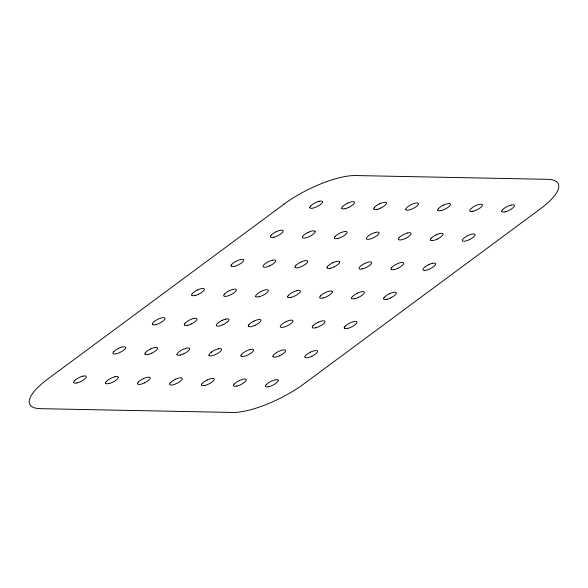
<?xml version="1.0" encoding="UTF-8"?>
<svg xmlns="http://www.w3.org/2000/svg" width="588" height="588" viewBox="0 0 588 588"><rect width="100%" height="100%" fill="white"/><g stroke="black" fill="none" stroke-linecap="round" stroke-linejoin="round"><path stroke-width="0.88" d="M310.604 206.02A6.96 2.131 -26.3 0 1 315.624 202.588A7.012 2.146 -26.3 0 1 319.115 201.302M319.144 201.309A6.96 2.131 -26.3 0 1 322.467 201.721M322.474 201.713A7.012 2.146 -26.3 0 1 321.754 203.338A6.96 2.131 -26.3 0 1 316.734 206.778A7.012 2.146 -26.3 0 1 313.161 208.086A6.96 2.131 -26.3 0 1 309.854 207.66M309.803 207.674A7.012 2.146 -26.3 0 1 310.523 206.043M348.721 207.402A6.96 2.131 -26.3 0 0 353.741 203.97A7.012 2.146 -26.3 0 0 354.454 202.338A6.96 2.131 -26.3 0 0 351.132 201.941A7.012 2.146 -26.3 0 0 347.559 203.213M345.207 208.681A6.96 2.131 -26.3 0 1 341.878 208.27M342.598 206.653A6.96 2.131 -26.3 0 1 347.611 203.213M348.684 207.432A7.012 2.146 -26.3 0 1 345.141 208.718M341.79 208.306A7.012 2.146 -26.3 0 1 342.503 206.675M380.708 208.034A6.96 2.131 -26.3 0 0 385.728 204.602A7.012 2.146 -26.3 0 0 386.441 202.97A6.96 2.131 -26.3 0 0 383.119 202.566A7.012 2.146 -26.3 0 0 379.547 203.845M377.187 209.313A6.96 2.131 -26.3 0 1 373.865 208.902M374.578 207.277A6.96 2.131 -26.3 0 1 379.598 203.845M380.671 208.064A7.012 2.146 -26.3 0 1 377.129 209.343M373.777 208.938A7.012 2.146 -26.3 0 1 374.497 207.307M441.162 210.57A6.96 2.131 -26.3 0 1 437.84 210.159M438.552 208.542A6.96 2.131 -26.3 0 1 443.572 205.102M441.103 210.607A7.012 2.146 -26.3 0 0 444.646 209.321A6.96 2.131 -26.3 0 0 449.702 205.859A7.012 2.146 -26.3 0 0 450.415 204.227A6.96 2.131 -26.3 0 0 447.078 203.816A7.012 2.146 -26.3 0 0 443.521 205.102M437.751 210.195A7.012 2.146 -26.3 0 1 438.464 208.564M473.149 211.202A6.96 2.131 -26.3 0 1 471.201 211.452M473.09 211.232A7.012 2.146 -26.3 0 0 476.633 209.953A6.96 2.131 -26.3 0 0 481.682 206.491A7.012 2.146 -26.3 0 0 482.403 204.859A6.96 2.131 -26.3 0 0 479.073 204.455A7.012 2.146 -26.3 0 0 475.508 205.734A6.96 2.131 -26.3 0 0 470.532 209.166A7.012 2.146 -26.3 0 0 469.738 210.827A6.96 2.131 -26.3 0 0 471.164 211.474M505.136 211.827A6.96 2.124 -26.3 0 1 501.814 211.415M502.527 209.798A6.96 2.124 -26.3 0 1 507.547 206.366A7.019 2.146 -26.3 0 1 511.031 205.08M511.06 205.087A6.96 2.124 -26.3 0 1 514.382 205.499A7.019 2.146 -26.3 0 1 513.669 207.116A6.96 2.124 -26.3 0 1 508.649 210.555A7.019 2.146 -26.3 0 1 505.07 211.871M501.711 211.459A7.019 2.146 -26.3 0 1 502.431 209.828M273.846 237.192A6.96 2.131 -26.3 0 1 270.524 236.78M271.237 235.163A6.96 2.131 -26.3 0 1 276.257 231.723M273.788 237.229A7.012 2.146 -26.3 0 0 277.33 235.942A6.96 2.131 -26.3 0 0 282.387 232.481A7.012 2.146 -26.3 0 0 283.1 230.849A6.96 2.131 -26.3 0 0 279.778 230.452A7.012 2.146 -26.3 0 0 276.206 231.723M270.436 236.817A7.012 2.146 -26.3 0 1 271.149 235.185M308.208 232.37A6.968 2.131 -26.3 0 0 303.18 235.81A7.012 2.146 -26.3 0 0 302.438 237.434A6.968 2.131 -26.3 0 0 305.789 237.846A7.012 2.146 -26.3 0 0 309.332 236.56A6.96 2.131 -26.3 0 0 314.374 233.113A7.012 2.146 -26.3 0 0 315.087 231.481M308.193 232.356A7.012 2.146 -26.3 0 1 311.736 231.069A6.96 2.131 -26.3 0 1 315.087 231.488M337.821 238.449A6.96 2.131 -26.3 0 1 334.491 238.044M335.211 236.42A6.96 2.131 -26.3 0 1 340.224 232.988A7.012 2.146 -26.3 0 1 343.723 231.701A6.96 2.131 -26.3 0 1 347.074 232.12A7.012 2.146 -26.3 0 1 346.354 233.737A6.96 2.131 -26.3 0 1 341.341 237.177A7.012 2.146 -26.3 0 1 337.762 238.485M334.41 238.074A7.012 2.146 -26.3 0 1 335.123 236.442M375.732 232.341A6.96 2.131 -26.3 0 1 379.054 232.745A7.012 2.146 -26.3 0 1 378.341 234.369A6.96 2.131 -26.3 0 1 376.739 235.795A6.96 2.131 -26.3 0 1 373.306 237.817A7.012 2.146 -26.3 0 1 369.764 239.103A6.96 2.131 -26.3 0 1 367.845 239.353A6.96 2.131 -26.3 0 1 366.427 238.691A7.012 2.146 -26.3 0 1 367.125 237.06A6.96 2.131 -26.3 0 1 368.742 235.648A6.96 2.131 -26.3 0 1 372.211 233.612A7.012 2.146 -26.3 0 1 375.703 232.326M405.308 238.434A6.96 2.131 -26.3 0 0 410.328 235.002A7.012 2.146 -26.3 0 0 411.049 233.37A6.96 2.131 -26.3 0 0 407.719 232.966M398.466 239.301A6.96 2.131 -26.3 0 0 401.788 239.713A7.012 2.146 -26.3 0 0 405.279 238.463M399.178 237.677A6.96 2.131 -26.3 0 1 404.199 234.244A7.012 2.146 -26.3 0 1 407.69 232.958M398.377 239.338A7.012 2.146 -26.3 0 1 399.098 237.706M437.296 239.066A6.96 2.131 -26.3 0 0 442.316 235.634A7.012 2.146 -26.3 0 0 443.029 234.002A6.96 2.131 -26.3 0 0 439.706 233.598M430.453 239.933A6.96 2.131 -26.3 0 0 433.775 240.338A7.012 2.146 -26.3 0 0 437.259 239.088M431.166 238.309A6.96 2.131 -26.3 0 1 436.186 234.877M430.365 239.963A7.012 2.146 -26.3 0 1 431.085 238.331M436.134 234.877A7.012 2.146 -26.3 0 1 439.677 233.59M469.239 239.728A7.019 2.146 -26.3 0 1 465.696 241.014A6.968 2.131 -26.3 0 1 462.396 240.58A7.019 2.146 -26.3 0 1 463.101 238.949A6.968 2.131 -26.3 0 1 468.136 235.516A7.019 2.146 -26.3 0 1 471.664 234.215A6.96 2.124 -26.3 0 1 475.016 234.641A7.019 2.146 -26.3 0 1 474.303 236.258A6.96 2.124 -26.3 0 1 469.283 239.698M234.472 266.335A6.96 2.131 -26.3 0 1 231.15 265.923M231.863 264.306A6.96 2.131 -26.3 0 1 236.883 260.866A7.012 2.146 -26.3 0 1 240.374 259.58M240.404 259.595A6.96 2.131 -26.3 0 1 243.726 259.999A7.012 2.146 -26.3 0 1 243.013 261.623A6.96 2.131 -26.3 0 1 237.993 265.056A7.012 2.146 -26.3 0 1 234.414 266.371M231.062 265.96A7.012 2.146 -26.3 0 1 231.782 264.328M269.98 265.688A6.96 2.131 -26.3 0 0 275 262.255A7.012 2.146 -26.3 0 0 275.713 260.624A6.96 2.131 -26.3 0 0 272.391 260.227M269.943 265.717A7.012 2.146 -26.3 0 1 266.401 267.003A6.96 2.131 -26.3 0 1 264.519 267.217A6.96 2.131 -26.3 0 1 263.086 266.577A7.012 2.146 -26.3 0 1 263.762 264.96A6.96 2.131 -26.3 0 1 265.401 263.527A6.96 2.131 -26.3 0 1 268.87 261.498A7.012 2.146 -26.3 0 1 272.362 260.212M300.858 262.13A6.96 2.131 -26.3 0 0 297.418 264.152A6.96 2.131 -26.3 0 0 295.815 265.578M295.103 267.195A6.96 2.131 -26.3 0 0 298.432 267.606A7.012 2.146 -26.3 0 0 301.945 266.327A6.96 2.131 -26.3 0 0 305.385 264.306A6.96 2.131 -26.3 0 0 306.987 262.88A7.012 2.146 -26.3 0 0 307.7 261.256A6.96 2.131 -26.3 0 0 304.371 260.851A7.012 2.146 -26.3 0 0 300.806 262.123M295.051 267.202A7.012 2.146 -26.3 0 1 295.771 265.57M333.947 266.945A6.96 2.131 -26.3 0 0 338.967 263.512A7.012 2.146 -26.3 0 0 339.688 261.88M330.434 268.224A6.96 2.131 -26.3 0 1 327.104 267.812M327.817 266.195A6.96 2.131 -26.3 0 1 332.837 262.755M339.688 261.888A6.96 2.131 -26.3 0 0 336.358 261.484A7.012 2.146 -26.3 0 0 332.793 262.755M333.918 266.974A7.012 2.146 -26.3 0 1 330.375 268.26M327.024 267.849A7.012 2.146 -26.3 0 1 327.736 266.217M362.399 268.863A6.96 2.131 -26.3 0 1 359.077 268.459A7.012 2.146 -26.3 0 1 359.76 266.834A6.96 2.131 -26.3 0 1 364.81 263.402M362.362 268.885A7.012 2.146 -26.3 0 0 365.905 267.606A6.96 2.131 -26.3 0 0 369.352 265.57A6.96 2.131 -26.3 0 0 370.954 264.144A7.012 2.146 -26.3 0 0 371.675 262.513A6.96 2.131 -26.3 0 0 368.345 262.108A7.012 2.146 -26.3 0 0 364.781 263.387M397.922 268.209A6.96 2.131 -26.3 0 0 402.942 264.769A7.012 2.146 -26.3 0 0 403.655 263.145A6.96 2.131 -26.3 0 0 400.332 262.74A7.012 2.146 -26.3 0 0 396.76 264.019A6.96 2.131 -26.3 0 0 391.792 267.452M394.401 269.48A6.96 2.131 -26.3 0 1 391.079 269.076M397.885 268.231A7.012 2.146 -26.3 0 1 394.342 269.517M390.991 269.106A7.012 2.146 -26.3 0 1 391.711 267.474M424.455 270.37A6.96 2.124 -26.3 0 0 426.396 270.113A7.019 2.146 -26.3 0 0 429.894 268.848A6.96 2.124 -26.3 0 0 434.929 265.401A7.019 2.146 -26.3 0 0 435.642 263.769A6.96 2.124 -26.3 0 0 434.245 263.115A6.96 2.131 -26.3 0 0 432.305 263.358M425.374 266.673A6.96 2.124 -26.3 0 1 428.806 264.644M424.404 270.392A6.96 2.131 -26.3 0 1 423.015 269.723A7.019 2.146 -26.3 0 1 423.713 268.091A6.96 2.131 -26.3 0 1 425.33 266.68M428.77 264.629A7.019 2.146 -26.3 0 1 432.312 263.343M198.626 294.198A6.96 2.131 -26.3 0 0 203.639 290.766A7.012 2.146 -26.3 0 0 204.359 289.134A6.96 2.131 -26.3 0 0 201.03 288.73A7.012 2.146 -26.3 0 0 197.465 290.009M195.106 295.477A6.96 2.131 -26.3 0 1 191.776 295.066M192.496 293.441A6.96 2.131 -26.3 0 1 197.509 290.009M198.59 294.228A7.012 2.146 -26.3 0 1 195.047 295.507M191.695 295.103A7.012 2.146 -26.3 0 1 192.408 293.471M224.484 294.074A6.96 2.131 -26.3 0 1 229.504 290.641M233.017 289.362A6.96 2.131 -26.3 0 1 236.339 289.774A7.012 2.146 -26.3 0 1 235.626 291.391A6.96 2.131 -26.3 0 1 230.606 294.831A7.012 2.146 -26.3 0 1 227.027 296.146A6.968 2.131 -26.3 0 1 223.727 295.713A7.012 2.146 -26.3 0 1 224.388 294.103M229.445 290.641A7.012 2.146 -26.3 0 1 232.988 289.355M259.058 296.749A6.96 2.131 -26.3 0 1 255.736 296.337M259.021 296.771A7.012 2.146 -26.3 0 0 262.557 295.485A6.96 2.131 -26.3 0 0 266.011 293.449A6.96 2.131 -26.3 0 0 267.613 292.023A7.012 2.146 -26.3 0 0 268.334 290.391A6.96 2.131 -26.3 0 0 265.004 289.994A7.012 2.146 -26.3 0 0 261.432 291.266A6.96 2.131 -26.3 0 0 256.449 294.713A7.012 2.146 -26.3 0 0 255.699 296.345M291.06 297.366A6.96 2.131 -26.3 0 1 287.738 296.955M288.451 295.33A6.96 2.131 -26.3 0 1 293.471 291.898A7.012 2.146 -26.3 0 1 296.962 290.612M296.991 290.619A6.96 2.131 -26.3 0 1 300.314 291.031A7.012 2.146 -26.3 0 1 299.601 292.655A6.96 2.131 -26.3 0 1 294.581 296.087A7.012 2.146 -26.3 0 1 291.001 297.403M287.65 296.991A7.012 2.146 -26.3 0 1 288.37 295.36M323.047 297.991A6.96 2.131 -26.3 0 1 321.107 298.248A6.96 2.131 -26.3 0 1 319.674 297.601A7.012 2.146 -26.3 0 1 320.372 295.977M332.301 291.663A6.96 2.131 -26.3 0 0 328.979 291.251A7.012 2.146 -26.3 0 0 325.429 292.515A6.96 2.131 -26.3 0 0 322.026 294.551A6.96 2.131 -26.3 0 0 320.386 295.984M323.01 298.013A7.012 2.146 -26.3 0 0 326.553 296.727A6.96 2.131 -26.3 0 0 331.588 293.28A7.012 2.146 -26.3 0 0 332.301 291.655M358.555 297.352A6.96 2.131 -26.3 0 0 363.568 293.912A7.012 2.146 -26.3 0 0 364.288 292.28A6.96 2.131 -26.3 0 0 360.951 291.868A7.012 2.146 -26.3 0 0 357.394 293.155M355.034 298.623A6.96 2.131 -26.3 0 1 351.705 298.212M352.425 296.595A6.96 2.131 -26.3 0 1 357.445 293.155M358.518 297.374A7.012 2.146 -26.3 0 1 354.976 298.66M351.624 298.248A7.012 2.146 -26.3 0 1 352.337 296.617M390.535 297.976A6.96 2.124 -26.3 0 0 395.562 294.544A7.019 2.146 -26.3 0 0 396.275 292.912A6.96 2.124 -26.3 0 0 392.946 292.515A7.019 2.146 -26.3 0 0 389.374 293.787M387.022 299.255A6.96 2.124 -26.3 0 1 383.699 298.844M384.412 297.219A6.96 2.124 -26.3 0 1 389.432 293.787M390.498 298.006A7.019 2.146 -26.3 0 1 386.955 299.292M383.596 298.88A7.019 2.146 -26.3 0 1 384.317 297.249M155.717 324.627A6.96 2.131 -26.3 0 1 152.388 324.223M155.673 324.649A7.012 2.146 -26.3 0 0 159.216 323.371A6.96 2.131 -26.3 0 0 162.67 321.335A6.96 2.131 -26.3 0 0 164.273 319.909A7.012 2.146 -26.3 0 0 164.985 318.277A6.96 2.131 -26.3 0 0 163.589 317.623A6.96 2.131 -26.3 0 0 161.641 317.887A7.012 2.146 -26.3 0 0 158.091 319.152A6.96 2.131 -26.3 0 0 153.101 322.599A7.012 2.146 -26.3 0 0 152.351 324.231M191.24 323.973A6.96 2.131 -26.3 0 0 196.252 320.534A7.012 2.146 -26.3 0 0 196.973 318.909A6.96 2.131 -26.3 0 0 193.643 318.505M187.719 325.245A6.96 2.131 -26.3 0 1 184.397 324.833M185.11 323.216A6.96 2.131 -26.3 0 1 190.13 319.784A7.012 2.146 -26.3 0 1 193.614 318.498M191.196 324.003A7.012 2.146 -26.3 0 1 187.653 325.282M184.301 324.877A7.012 2.146 -26.3 0 1 185.022 323.246M223.219 324.598A6.96 2.131 -26.3 0 0 228.24 321.166A7.012 2.146 -26.3 0 0 228.96 319.534A6.96 2.131 -26.3 0 0 225.63 319.137M218.677 322.437A6.96 2.131 -26.3 0 1 222.11 320.409M216.34 325.487A6.96 2.131 -26.3 0 0 219.662 325.899A7.012 2.146 -26.3 0 0 223.205 324.613M218.655 322.445A6.96 2.131 -26.3 0 0 217.053 323.863A7.012 2.146 -26.3 0 0 216.31 325.487M222.08 320.394A7.012 2.146 -26.3 0 1 225.623 319.108M255.207 325.23A6.96 2.131 -26.3 0 0 260.227 321.798A7.012 2.146 -26.3 0 0 260.94 320.166A6.96 2.131 -26.3 0 0 257.618 319.762A7.012 2.146 -26.3 0 0 254.045 321.041M248.364 326.097A6.96 2.131 -26.3 0 0 251.686 326.509A7.012 2.146 -26.3 0 0 255.17 325.26M249.077 324.473A6.96 2.131 -26.3 0 1 254.097 321.041M248.276 326.134A7.012 2.146 -26.3 0 1 248.996 324.502M286.084 321.673A6.96 2.131 -26.3 0 0 282.652 323.694A6.96 2.131 -26.3 0 0 281.049 325.12A7.012 2.146 -26.3 0 0 280.285 326.744A6.96 2.131 -26.3 0 0 283.659 327.149A7.012 2.146 -26.3 0 0 287.179 325.87A6.96 2.131 -26.3 0 0 290.612 323.848A6.96 2.131 -26.3 0 0 292.214 322.422A7.012 2.146 -26.3 0 0 292.934 320.798A6.96 2.131 -26.3 0 0 289.605 320.394A7.012 2.146 -26.3 0 0 286.033 321.673M315.646 327.781A6.96 2.131 -26.3 0 1 312.316 327.369A7.012 2.146 -26.3 0 1 312.963 325.759M313.036 325.745A6.96 2.131 -26.3 0 1 318.049 322.312M315.602 327.803A7.012 2.146 -26.3 0 0 319.144 326.516A6.96 2.131 -26.3 0 0 322.599 324.48A6.96 2.131 -26.3 0 0 324.201 323.055A7.012 2.146 -26.3 0 0 324.914 321.423A6.96 2.131 -26.3 0 0 323.518 320.769A6.96 2.131 -26.3 0 0 321.57 321.033A7.012 2.146 -26.3 0 0 318.02 322.298M347.648 328.398A6.96 2.124 -26.3 0 1 344.325 327.986M345.046 326.362A6.96 2.124 -26.3 0 1 350.058 322.93A7.019 2.146 -26.3 0 1 353.542 321.643A6.96 2.124 -26.3 0 1 356.901 322.062A7.019 2.146 -26.3 0 1 356.188 323.687A6.96 2.124 -26.3 0 1 351.168 327.119A7.019 2.146 -26.3 0 1 347.581 328.435M344.23 328.023A7.019 2.146 -26.3 0 1 344.943 326.391M118.769 348.287A6.96 2.131 -26.3 0 0 115.336 350.316A6.96 2.131 -26.3 0 0 113.712 351.749M113.69 351.734A7.012 2.146 -26.3 0 0 112.969 353.366A6.96 2.131 -26.3 0 0 116.321 353.778A7.012 2.146 -26.3 0 0 119.864 352.491A6.96 2.131 -26.3 0 0 124.899 349.044A7.012 2.146 -26.3 0 0 125.619 347.412A6.96 2.131 -26.3 0 0 122.289 347.016A7.012 2.146 -26.3 0 0 118.739 348.272M151.866 353.109A6.96 2.131 -26.3 0 0 156.886 349.676A7.012 2.146 -26.3 0 0 157.606 348.045A6.96 2.131 -26.3 0 0 154.276 347.648A7.012 2.146 -26.3 0 0 150.704 348.919M148.352 354.388A6.96 2.131 -26.3 0 1 145.03 353.976M145.743 352.359A6.96 2.131 -26.3 0 1 150.763 348.919M151.829 353.138A7.012 2.146 -26.3 0 1 148.286 354.424M144.935 354.013A7.012 2.146 -26.3 0 1 145.648 352.381M183.853 353.741A6.96 2.131 -26.3 0 0 188.873 350.308A7.012 2.146 -26.3 0 0 189.586 348.677A6.96 2.131 -26.3 0 0 186.264 348.272A7.012 2.146 -26.3 0 0 182.692 349.551A6.96 2.131 -26.3 0 0 177.723 352.984A7.012 2.146 -26.3 0 0 176.922 354.637M180.332 355.02A6.96 2.131 -26.3 0 1 177.01 354.608M183.816 353.77A7.012 2.146 -26.3 0 1 180.273 355.049M211.261 352.205A6.96 2.131 -26.3 0 1 214.694 350.176A7.012 2.146 -26.3 0 1 218.221 348.897M218.214 348.904A6.96 2.131 -26.3 0 1 220.155 348.647A6.96 2.131 -26.3 0 1 221.573 349.316A7.012 2.146 -26.3 0 1 220.86 350.933A6.96 2.131 -26.3 0 1 219.258 352.359A6.96 2.131 -26.3 0 1 215.825 354.38A7.012 2.146 -26.3 0 1 212.283 355.666A6.96 2.131 -26.3 0 1 208.975 355.248M211.298 352.205A6.96 2.131 -26.3 0 0 209.696 353.631A7.012 2.146 -26.3 0 0 208.931 355.255M240.984 355.865A6.96 2.131 -26.3 0 0 244.307 356.277A7.012 2.146 -26.3 0 0 247.791 355.027A6.96 2.131 -26.3 0 0 252.847 351.565A7.012 2.146 -26.3 0 0 253.56 349.934A6.96 2.131 -26.3 0 0 250.238 349.537M241.697 354.248A6.96 2.131 -26.3 0 1 246.717 350.808A7.012 2.146 -26.3 0 1 250.209 349.522M240.896 355.902A7.012 2.146 -26.3 0 1 241.617 354.27M272.928 356.519A6.96 2.131 -26.3 0 0 276.25 356.931A7.012 2.146 -26.3 0 0 279.792 355.644M272.898 356.519A7.012 2.146 -26.3 0 1 273.618 354.887A6.96 2.131 -26.3 0 1 278.661 351.462A7.012 2.146 -26.3 0 1 282.211 350.139A6.96 2.131 -26.3 0 1 285.548 350.573A7.012 2.146 -26.3 0 1 284.827 352.197A6.96 2.131 -26.3 0 1 279.815 355.63M311.794 356.262A6.96 2.124 -26.3 0 0 316.814 352.822A7.019 2.146 -26.3 0 0 317.535 351.19A6.96 2.124 -26.3 0 0 314.205 350.793A7.019 2.146 -26.3 0 0 310.633 352.065M304.959 357.122A6.96 2.124 -26.3 0 0 308.281 357.533A7.019 2.146 -26.3 0 0 311.758 356.291M305.672 355.505A6.96 2.124 -26.3 0 1 310.692 352.072M304.856 357.166A7.019 2.146 -26.3 0 1 305.576 355.534M76.991 382.898A6.96 2.131 -26.3 0 1 73.669 382.487M74.382 380.87A6.96 2.131 -26.3 0 1 79.402 377.43A7.012 2.146 -26.3 0 1 82.893 376.144M82.923 376.158A6.96 2.131 -26.3 0 1 86.245 376.563A7.012 2.146 -26.3 0 1 85.532 378.187A6.96 2.131 -26.3 0 1 80.512 381.619A7.012 2.146 -26.3 0 1 76.932 382.935M73.581 382.523A7.012 2.146 -26.3 0 1 74.301 380.892M108.964 383.538A6.96 2.131 -26.3 0 1 105.642 383.126M106.354 381.509A6.96 2.131 -26.3 0 1 111.375 378.069A7.012 2.146 -26.3 0 1 114.881 376.776M114.888 376.798A6.96 2.131 -26.3 0 1 116.836 376.54A6.96 2.131 -26.3 0 1 118.232 377.195M118.232 377.187A7.012 2.146 -26.3 0 1 117.519 378.819A6.96 2.131 -26.3 0 1 115.917 380.238A6.96 2.131 -26.3 0 1 112.484 382.266A7.012 2.146 -26.3 0 1 108.92 383.567M105.561 383.155A7.012 2.146 -26.3 0 1 106.281 381.524M144.486 382.884A6.96 2.131 -26.3 0 0 149.506 379.444A7.012 2.146 -26.3 0 0 150.219 377.812A6.96 2.131 -26.3 0 0 146.89 377.415A7.012 2.146 -26.3 0 0 143.325 378.687M138.356 382.126A6.96 2.131 -26.3 0 1 143.376 378.694M144.45 382.906A7.012 2.146 -26.3 0 1 140.907 384.192A6.96 2.131 -26.3 0 1 137.599 383.766M137.555 383.78A7.012 2.146 -26.3 0 1 138.268 382.149M170.299 382.773A6.96 2.131 -26.3 0 1 175.32 379.341M170.277 382.766A7.012 2.146 -26.3 0 0 169.557 384.398A6.96 2.131 -26.3 0 0 172.909 384.809A7.012 2.146 -26.3 0 0 176.451 383.523A6.96 2.131 -26.3 0 0 181.486 380.076A7.012 2.146 -26.3 0 0 182.207 378.444A6.96 2.131 -26.3 0 0 178.877 378.047A7.012 2.146 -26.3 0 0 175.327 379.304M204.94 385.419A6.96 2.131 -26.3 0 1 201.611 385.008M202.331 383.383A6.96 2.131 -26.3 0 1 207.344 379.951M204.881 385.449A7.012 2.146 -26.3 0 0 208.424 384.17A6.96 2.131 -26.3 0 0 213.473 380.708A7.012 2.146 -26.3 0 0 214.194 379.076A6.96 2.131 -26.3 0 0 210.864 378.672A7.012 2.146 -26.3 0 0 207.299 379.951M201.53 385.044A7.012 2.146 -26.3 0 1 202.243 383.413M236.92 386.044A6.96 2.131 -26.3 0 1 233.598 385.64M234.311 384.015A6.96 2.131 -26.3 0 1 239.331 380.583M236.861 386.081A7.012 2.146 -26.3 0 0 240.404 384.795A6.96 2.131 -26.3 0 0 245.461 381.333A7.012 2.146 -26.3 0 0 246.174 379.708A6.96 2.131 -26.3 0 0 242.851 379.304A7.012 2.146 -26.3 0 0 239.279 380.576M233.509 385.669A7.012 2.146 -26.3 0 1 234.23 384.037M268.914 386.676A6.96 2.124 -26.3 0 1 265.592 386.265M266.305 384.648A6.96 2.124 -26.3 0 1 271.325 381.208A7.019 2.146 -26.3 0 1 274.809 379.921A6.96 2.131 -26.3 0 1 278.146 380.333M278.161 380.333A7.019 2.146 -26.3 0 1 277.448 381.965A6.96 2.124 -26.3 0 1 272.428 385.405A7.019 2.146 -26.3 0 1 268.87 386.698M265.519 386.287A7.019 2.146 -26.3 0 1 266.232 384.655M284.173 204.058L47.944 378.907A55.706 17.03 -26.3 0 0 31.392 395.305A56.117 17.155 -26.3 0 0 31.208 406.139A55.706 17.03 -26.3 0 0 40.557 408.675L232.473 412.453A55.706 17.03 -26.3 0 0 257.081 407.829A56.117 17.155 -26.3 0 0 285.996 395.232A55.706 17.03 -26.3 0 0 303.827 383.942L540.056 209.093A55.698 17.03 -26.3 0 0 556.608 192.695A56.11 17.155 -26.3 0 0 556.792 181.861A55.706 17.03 -26.3 0 0 547.443 179.325L355.527 175.547A55.706 17.03 -26.3 0 0 330.919 180.171A56.11 17.155 -26.3 0 0 302.011 192.761A55.698 17.03 -26.3 0 0 284.173 204.058M405.808 209.549A6.96 2.131 -26.3 0 0 409.138 209.96A7.012 2.146 -26.3 0 0 412.658 208.689A6.96 2.131 -26.3 0 0 417.715 205.227A7.012 2.146 -26.3 0 0 418.428 203.602A6.96 2.131 -26.3 0 0 415.099 203.198A7.012 2.146 -26.3 0 0 411.534 204.477A6.96 2.131 -26.3 0 0 406.521 207.931A7.012 2.146 -26.3 0 0 405.793 209.549"/></g></svg>
